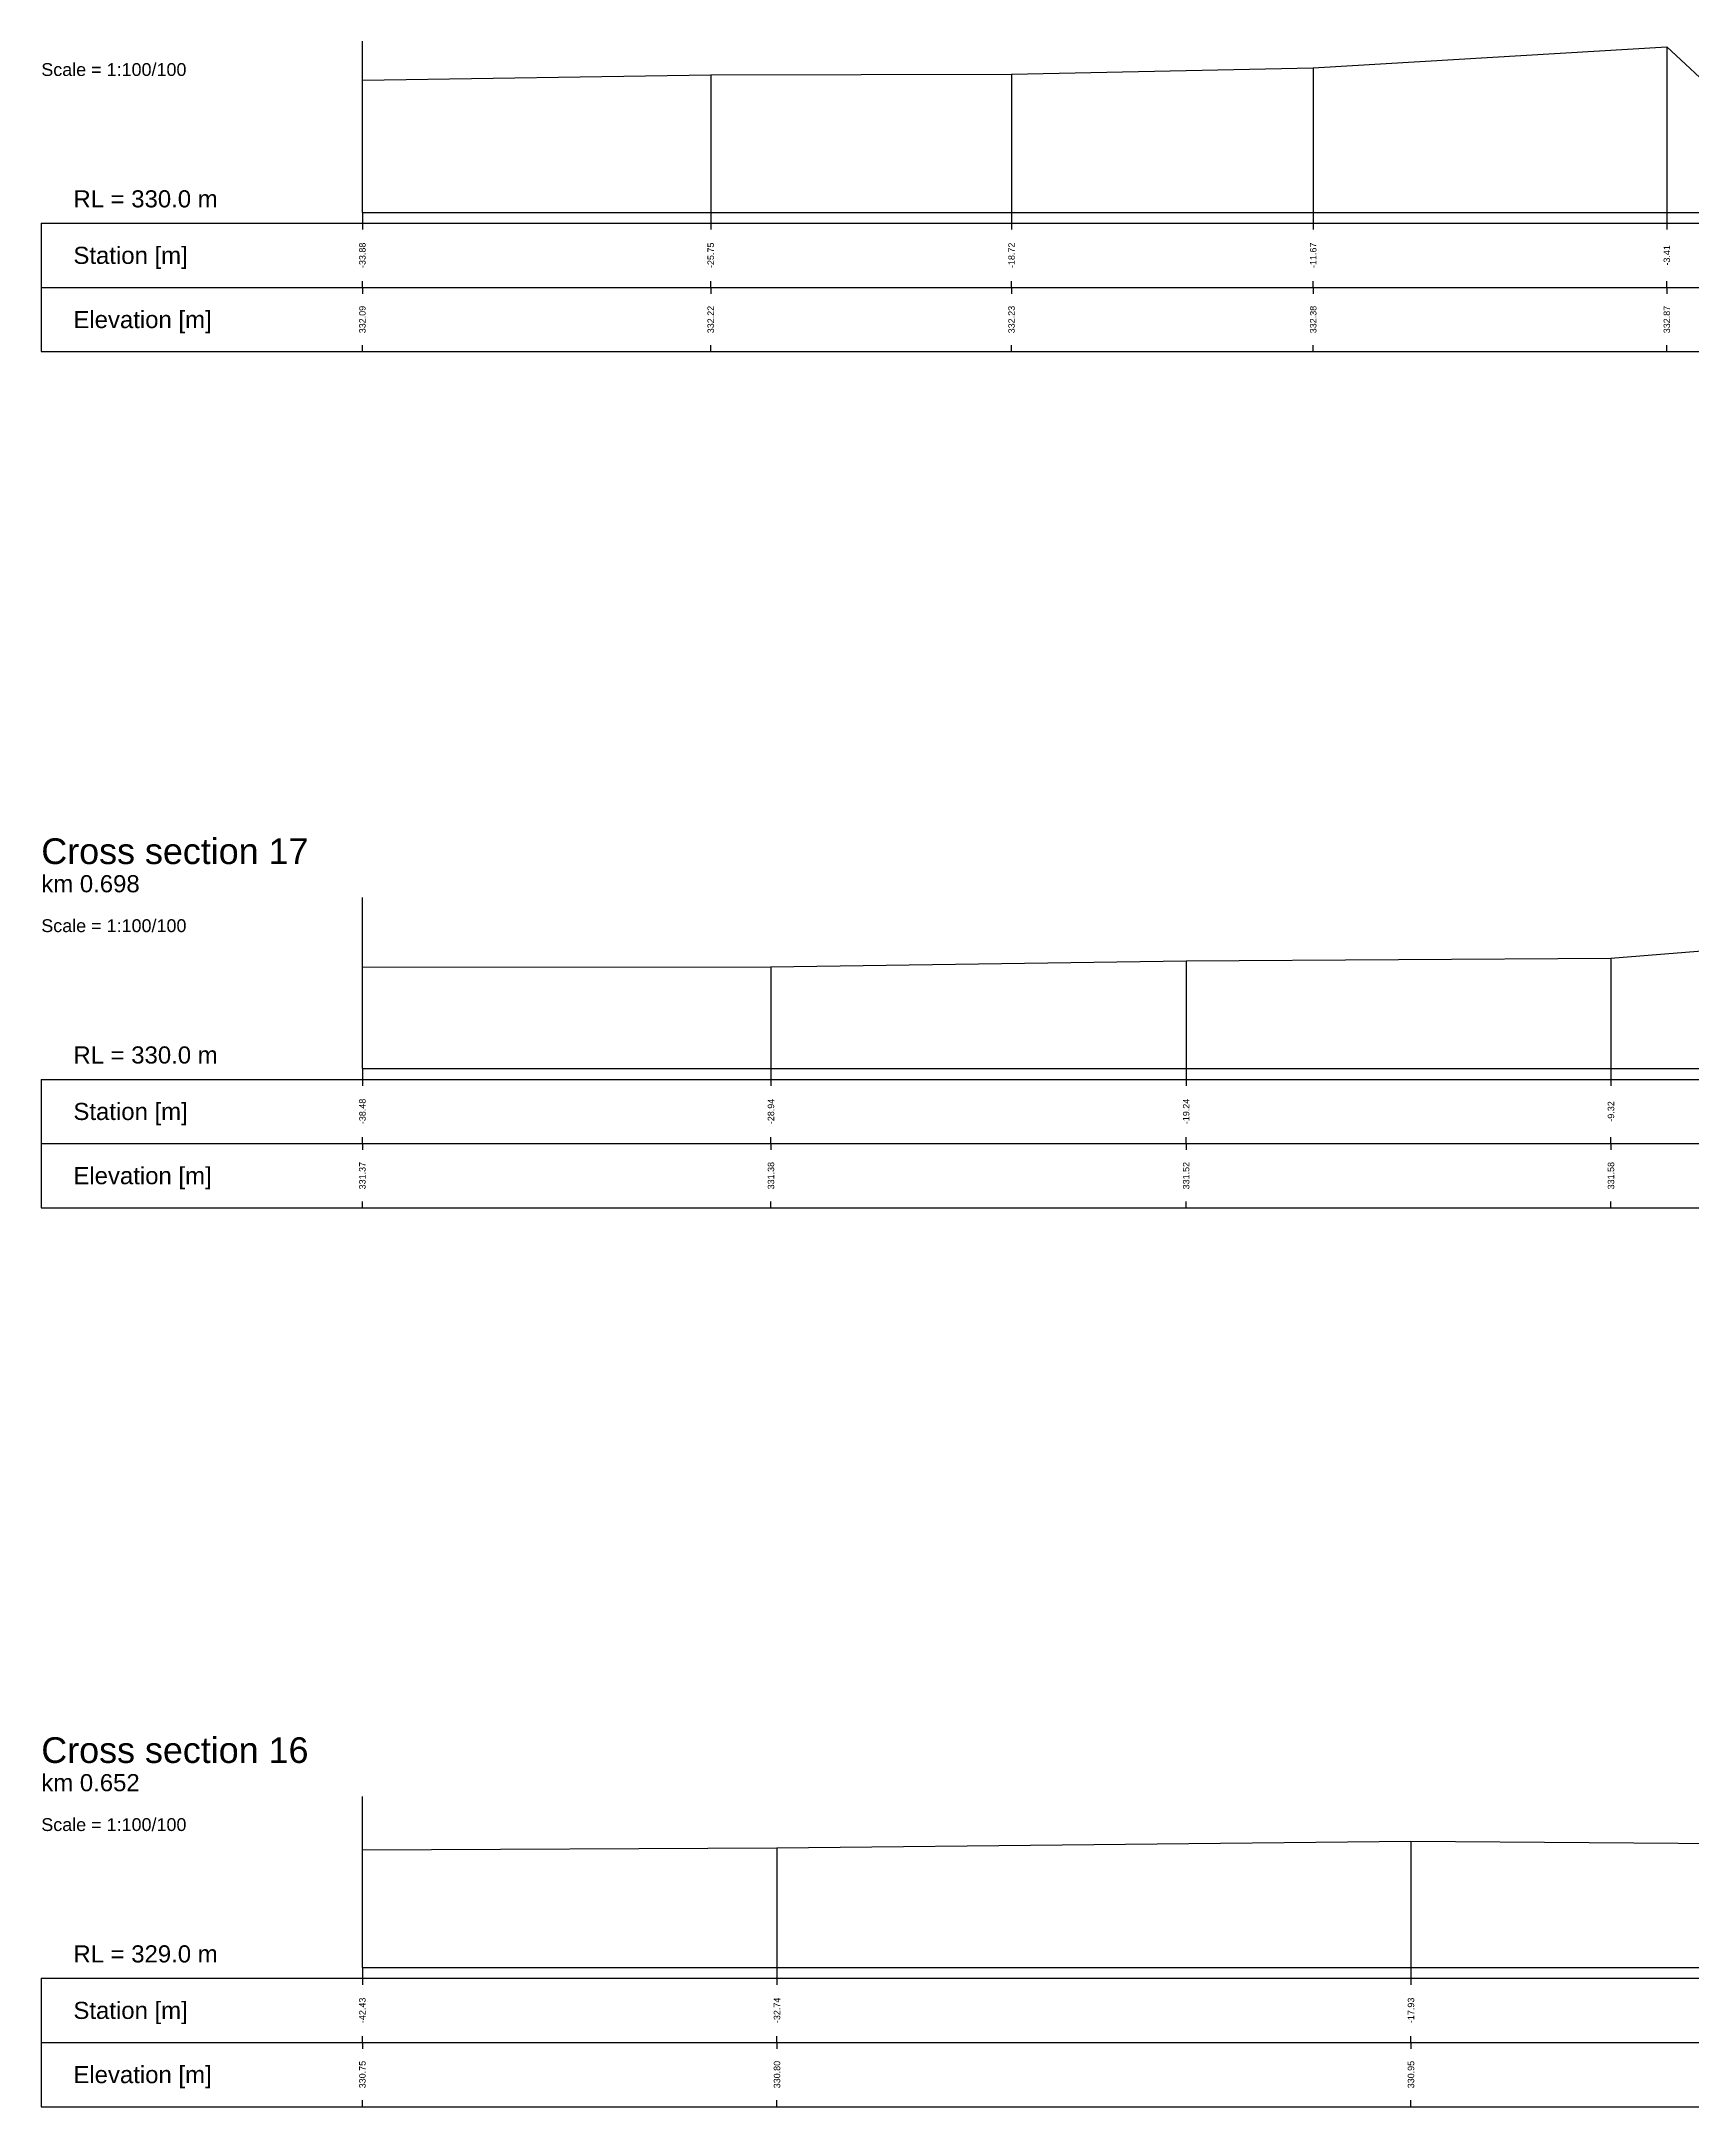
# Model space of a CAD drawing. Header units: millimetres. Extents: x -8 to 79, y -83 to 317.
# Drawn here: x -7.5 to 31.08, y 224.75 to 273 of the extents above; entities that cross this region are included whole.
import ezdxf
from ezdxf.enums import TextEntityAlignment as Align

# ---------------------------------------------------------------- set-up
doc = ezdxf.new("R2010")
doc.units = ezdxf.units.MM
doc.styles.get("Standard").update_dxf_attribs({"font": 'arial.ttf'})

msp = doc.modelspace()

# ---------------------------------------------------------------- linework, layer by layer
at = {"layer": 'band'}
for p, q in [((0, 268.75), (0, 268.6)), ((8.137, 268.75), (8.137, 268.6)), ((15.164, 268.75), (15.164, 268.6)), ((22.213, 268.75), (22.213, 268.6)), ((30.472, 268.75), (30.472, 268.6)), ((0, 267.25), (0, 267.4)), ((8.137, 267.25), (8.137, 267.4)), ((15.164, 267.25), (15.164, 267.4)), ((22.213, 267.25), (22.213, 267.4)), ((30.472, 267.25), (30.472, 267.4)), ((0, 267.25), (0, 267.1)), ((8.137, 267.25), (8.137, 267.1)), ((15.164, 267.25), (15.164, 267.1)), ((22.213, 267.25), (22.213, 267.1)), ((30.472, 267.25), (30.472, 267.1)), ((0, 265.75), (0, 265.9)), ((8.137, 265.75), (8.137, 265.9)), ((15.164, 265.75), (15.164, 265.9)), ((22.213, 265.75), (22.213, 265.9)), ((30.472, 265.75), (30.472, 265.9)), ((0, 248.75), (0, 248.6)), ((9.545, 248.75), (9.545, 248.6)), ((19.244, 248.75), (19.244, 248.6)), ((29.168, 248.75), (29.168, 248.6)), ((0, 247.25), (0, 247.4)), ((0, 247.25), (0, 247.1)), ((9.545, 247.25), (9.545, 247.4)), ((9.545, 247.25), (9.545, 247.1)), ((19.244, 247.25), (19.244, 247.4)), ((19.244, 247.25), (19.244, 247.1)), ((29.168, 247.25), (29.168, 247.4)), ((29.168, 247.25), (29.168, 247.1)), ((0, 245.75), (0, 245.9)), ((9.545, 245.75), (9.545, 245.9)), ((19.244, 245.75), (19.244, 245.9)), ((29.168, 245.75), (29.168, 245.9)), ((0, 227.75), (0, 227.6)), ((9.686, 227.75), (9.686, 227.6)), ((24.496, 227.75), (24.496, 227.6)), ((0, 226.25), (0, 226.4)), ((9.686, 226.25), (9.686, 226.4)), ((24.496, 226.25), (24.496, 226.4)), ((0, 226.25), (0, 226.1)), ((9.686, 226.25), (9.686, 226.1)), ((24.496, 226.25), (24.496, 226.1)), ((0, 224.75), (0, 224.9)), ((9.686, 224.75), (9.686, 224.9)), ((24.496, 224.75), (24.496, 224.9))]:
    msp.add_line(p, q, dxfattribs=at)
at = {"layer": 'frame'}
for p, q in [((0, 269), (0, 273)), ((0, 269), (62.783, 269)), ((-7.5, 268.75), (62.783, 268.75)), ((-7.5, 268.75), (-7.5, 267.25)), ((-7.5, 267.25), (62.783, 267.25)), ((-7.5, 267.25), (-7.5, 265.75)), ((-7.5, 265.75), (62.783, 265.75)), ((0, 249), (0, 253)), ((0, 249), (67.008, 249)), ((-7.5, 248.75), (67.008, 248.75)), ((-7.5, 248.75), (-7.5, 247.25)), ((-7.5, 247.25), (67.008, 247.25)), ((-7.5, 247.25), (-7.5, 245.75)), ((-7.5, 245.75), (67.008, 245.75)), ((0, 228), (0, 232)), ((-7.5, 227.75), (69.881, 227.75)), ((-7.5, 227.75), (-7.5, 226.25)), ((0, 228), (69.881, 228)), ((-7.5, 226.25), (69.881, 226.25)), ((-7.5, 226.25), (-7.5, 224.75)), ((-7.5, 224.75), (69.881, 224.75))]:
    msp.add_line(p, q, dxfattribs=at)
at = {"layer": 'marker', "color": 253}
for p, q in [((30.472, 272.87), (30.472, 269)), ((8.137, 272.22), (8.137, 269)), ((15.164, 272.23), (15.164, 269)), ((22.213, 272.38), (22.213, 269)), ((0, 269), (0, 268.75)), ((8.137, 269), (8.137, 268.75)), ((15.164, 269), (15.164, 268.75)), ((22.213, 269), (22.213, 268.75)), ((30.472, 269), (30.472, 268.75)), ((19.244, 251.52), (19.244, 249)), ((29.168, 251.58), (29.168, 249)), ((9.545, 251.38), (9.545, 249)), ((0, 249), (0, 248.75)), ((9.545, 249), (9.545, 248.75)), ((19.244, 249), (19.244, 248.75)), ((29.168, 249), (29.168, 248.75)), ((9.686, 230.8), (9.686, 228)), ((24.496, 230.95), (24.496, 228)), ((0, 228), (0, 227.75)), ((9.686, 228), (9.686, 227.75)), ((24.496, 228), (24.496, 227.75))]:
    msp.add_line(p, q, dxfattribs=at)
at = {"layer": 'profile'}
for points in [[(0, 272.09), (8.137, 272.22), (15.164, 272.23), (22.213, 272.38), (30.472, 272.87), (31.682, 271.75), (32.651, 270.56), (33.882, 270.52), (34.951, 271.23), (36.462, 271.68), (38.423, 272.51), (40.782, 272.51), (52.961, 272.24), (62.783, 272.1)], [(0, 251.37), (9.545, 251.38), (19.244, 251.52), (29.168, 251.58), (34.395, 252), (35.584, 252.12), (36.351, 251.94), (36.813, 251.77), (36.937, 251.6), (37.364, 250.79), (37.871, 250.15), (38.495, 250.13), (38.997, 250.23), (40.165, 250.3), (42.095, 251.11), (43.324, 251.76), (45.775, 251.84), (56.036, 251.61), (67.008, 251.38)], [(0, 230.75), (9.686, 230.8), (24.496, 230.95), (32.823, 230.89), (39.118, 231.17), (41.098, 230.96), (42.155, 230.01), (42.452, 229.83), (43.084, 229.87), (44.053, 229.9), (44.155, 229.97), (44.895, 230.3), (52.343, 231.17), (60.832, 230.88), (69.881, 230.78)]]:
    msp.add_lwpolyline(points, dxfattribs=at)

# ---------------------------------------------------------------- texts
for s, height, p in [('Scale = 1:100/100', 0.3, (-7.5, 272.1)), ('RL = 330.0 m', 0.4, (-6.75, 269)), ('Cross section 17', 0.6, (-7.5, 253.6)), ('km 0.698', 0.4, (-7.5, 253)), ('Scale = 1:100/100', 0.3, (-7.5, 252.1)), ('RL = 330.0 m', 0.4, (-6.75, 249)), ('Cross section 16', 0.6, (-7.5, 232.6)), ('km 0.652', 0.4, (-7.5, 232)), ('Scale = 1:100/100', 0.3, (-7.5, 231.1)), ('RL = 329.0 m', 0.4, (-6.75, 228))]:
    msp.add_text(s, height=height).set_placement(p, align=Align.BOTTOM_LEFT)
for s, p in [('-33.88', (0, 268)), ('-25.75', (8.137, 268)), ('-18.72', (15.164, 268)), ('-11.67', (22.213, 268)), ('-3.41', (30.472, 268)), ('332.09', (0, 266.5)), ('332.22', (8.137, 266.5)), ('332.23', (15.164, 266.5)), ('332.38', (22.213, 266.5)), ('332.87', (30.472, 266.5)), ('-38.48', (0, 248)), ('-28.94', (9.545, 248)), ('-19.24', (19.244, 248)), ('-9.32', (29.168, 248)), ('331.37', (0, 246.5)), ('331.38', (9.545, 246.5)), ('331.52', (19.244, 246.5)), ('331.58', (29.168, 246.5)), ('-42.43', (0, 227)), ('-32.74', (9.686, 227)), ('-17.93', (24.496, 227)), ('330.75', (0, 225.5)), ('330.80', (9.686, 225.5)), ('330.95', (24.496, 225.5))]:
    msp.add_text(s, height=0.15, rotation=90).set_placement(p, align=Align.MIDDLE)
for s, p in [('Station [m]', (-6.75, 268)), ('Elevation [m]', (-6.75, 266.5)), ('Station [m]', (-6.75, 248)), ('Elevation [m]', (-6.75, 246.5)), ('Station [m]', (-6.75, 227)), ('Elevation [m]', (-6.75, 225.5))]:
    msp.add_text(s, height=0.4).set_placement(p, align=Align.MIDDLE_LEFT)

doc.saveas('drawing.dxf')
